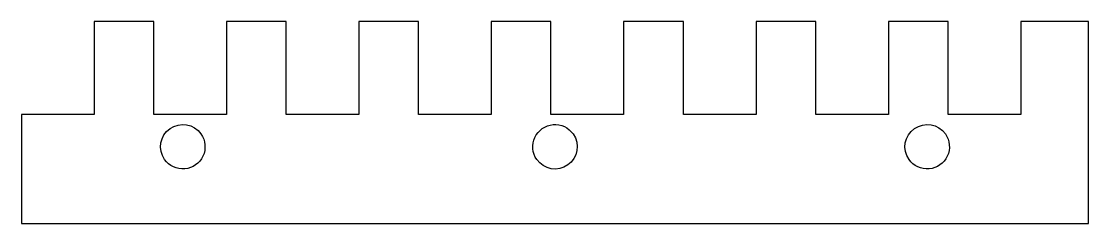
# Model space of a CAD drawing. Header units: millimetres. Extents: x 0 to 132, y 0 to 25.
import ezdxf

# ---------------------------------------------------------------- set-up
doc = ezdxf.new("R2010")
doc.units = ezdxf.units.MM
doc.layers.add('CUT', color=4, linetype='Continuous')
doc.layers.add('OUTLINE', color=7, linetype='Continuous')

msp = doc.modelspace()

# ---------------------------------------------------------------- linework, layer by layer
at = {"layer": 'CUT', "flags": 128}
for points in [[(22.25, 11.08, -1), (17.75, 7.92, -1)], [(68.35, 11.08, -1), (63.85, 7.92, -1)], [(114.45, 11.08, -1), (109.95, 7.92, -1)]]:
    msp.add_lwpolyline(points, format="xyb", close=True, dxfattribs=at)
at = {"layer": 'OUTLINE', "flags": 128}
msp.add_lwpolyline([(0, 13.5), (0, 0), (132.2, 0), (132.2, 25), (123.8, 25), (123.8, 13.5), (114.8, 13.5), (114.8, 25), (107.4, 25), (107.4, 13.5), (98.4, 13.5), (98.4, 25), (91, 25), (91, 13.5), (82, 13.5), (82, 25), (74.6, 25), (74.6, 13.5), (65.6, 13.5), (65.6, 25), (58.2, 25), (58.2, 13.5), (49.2, 13.5), (49.2, 25), (41.8, 25), (41.8, 13.5), (32.8, 13.5), (32.8, 25), (25.4, 25), (25.4, 13.5), (16.4, 13.5), (16.4, 25), (9, 25), (9, 13.5)], close=True, dxfattribs=at)

doc.saveas('drawing.dxf')
